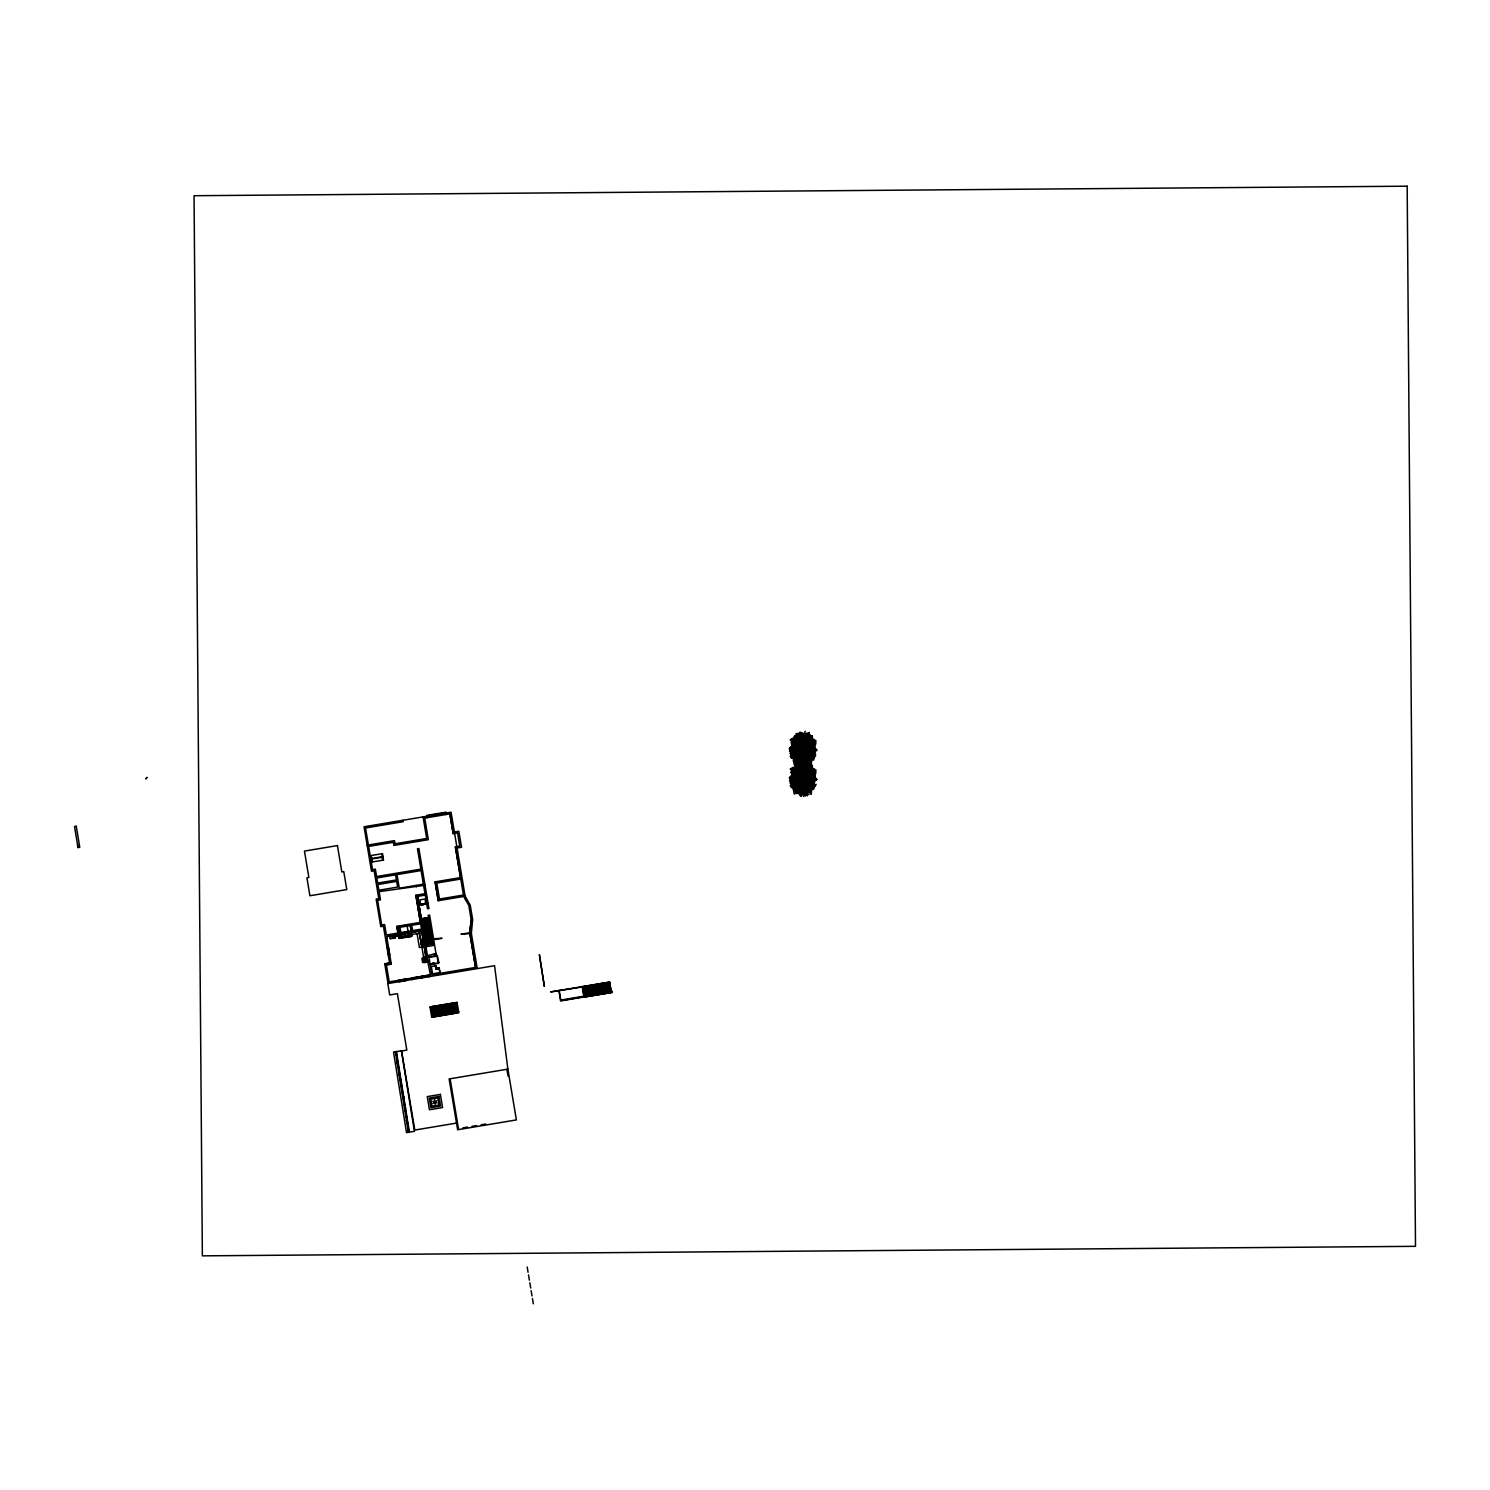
<?xml version="1.0" encoding="UTF-8"?>
<svg xmlns="http://www.w3.org/2000/svg" width="1490" height="1490" viewBox="0 0 1490 1490"><rect width="100%" height="100%" fill="white"/><g stroke="black" fill="none" stroke-linecap="round" stroke-linejoin="round"><path stroke-width="1.5" d="M810.076 768.505L810.076 772.304L813.41 769.585L809.666 768.076L807.654 769.734M810.076 742.989L810.076 739.17M801.341 768.933L801.359 765.469M797.02 774.297L797.02 775.377L793.76 773.794L795.921 777.091L795.008 777.836L797.113 777.817L797.392 775.88M797.02 744.963L797.02 746.062L793.76 744.479L795.921 747.775L795.008 748.501L799.832 749.246L798.193 749.88L796.591 754.555L798.957 753.232M801.918 767.76L801.341 764.389L804.116 766.065L805.103 771.243L804.228 770.796M803.632 778.749L803.967 778.357C805.438 782.716 801.49 779.307 800.67 780.928L799.124 781.635L800.763 779.046M805.159 756.901L807.58 762.489L807.654 758.056L806.164 755.616M807.654 787.372L807.58 791.805L803.706 785.509M806.239 757.795L810.933 757.33L806.127 755.225L803.408 757.926L807.952 760.421L805.084 756.752L806.146 756.603M806.239 787.13L810.933 786.664L806.854 784.913L807.599 784.187M798.417 752.301L797.038 753.176L796.703 757.162L799.068 755.784L799.087 754.275L799.385 755.598L800.745 753.679L800.875 755.039M807.915 754.517L808.008 747.533M800.894 744.553L801.452 740.4M811.715 739.562L811.789 736.153L808.4 737.01M811.715 768.877L811.789 765.488L808.4 766.344L809.387 770.144M814.117 745.168L814.229 740.213M814.117 774.502L814.229 769.529M804.041 771.559L802.7 775.098M800.819 758.485L800.614 763.811L802.607 760.179M800.95 765.413L801.08 761.52M800.614 793.127L800.745 789.588M811.771 757.106L811.957 752.133M811.771 786.441L811.957 781.449M800.409 744.143L796.386 743.827L797.653 746.825L799.124 746.639M800.409 773.478L796.386 773.161L798.174 775.526M806.462 737.029L806.649 733.154L803.576 739.245M806.798 738.314L806.947 734.756L803.929 740.158M806.798 767.629L806.947 764.091L804.935 767.685M802.98 747.421C801.713 745.577 799.422 747.458 802.365 743.901L802.011 746.751L802.477 743.007M799.366 747.161C797.69 750.439 801.62 751.593 802.439 747.272L804.507 748.595L807.804 748.204L807.282 746.825L807.45 750.327M796.275 757.423L796.368 755.486L793.071 758.336L793.351 754.443L795.306 751.966L793.667 754.499M805.699 772.546L805.829 770.069M808.4 746.155L808.474 744.665L810.877 743.436L810.392 747.384L807.822 743.715L806.481 744.441M801.676 752.841L803.557 750.941L803.408 754.368L803.464 752.785L804.824 753.698M801.75 784.15L801.564 787.018L803.855 785.286M809.573 792.14L809.685 783.945M797.038 785.36L797.131 784.001M802.756 752.282L804.619 758.745L804.917 755.486M802.365 751.798L804.395 753.195L804.879 756.901L806.723 758.578L806.09 754.145M804.395 782.511L804.879 786.236L806.723 787.912L806.928 782.306M419.845 935.627L421.577 945.722L423.961 945.182M801.546 775.303L802.477 772.341M804.023 751.705L805.289 755.113L803.799 753.865M804.954 781.989L804.675 784.038L802.309 779.922M800.391 784.392L802.011 784.857C805.345 785.342 803.65 777.091 801.546 782.436L802.142 781.505M808.381 742.765L806.462 748.148L805.624 747.607M807.45 751.109L807.412 749.321L808.213 752.45L804.879 747.831L804.693 745.242L804.06 747.44L803.799 745.689L806.593 743.342L809.256 743.789L806.388 747.403L808.027 749.228L804.432 743.901C801.266 743.473 804.488 747.365 806.369 744.143L806.202 746.844C804.917 749.06 803.632 745.708 800.335 745.521L799.441 746.918M805.233 755.635L804.991 758.894L802.365 756.026L798.752 756.231M803.464 777.687L806.276 775.88L806.369 773.459L804.06 776.774L804.079 774.13L805.867 774.297L806.593 772.677L809.256 773.105L806.462 777.463L805.624 776.923M803.259 736.675L803.501 733.508L800.204 736.209M805.028 742.486L803.371 744.032L807.003 743.417L804.954 744.125L803.371 749.898M807.636 752.785L807.282 756.976L806.164 754.909L805.457 756.156M807.636 782.101L807.282 786.31L806.164 784.224L805.457 785.472M799.944 768.561L800.204 765.525M807.45 779.643L807.282 776.141L807.804 777.538L805.308 777.519L804.879 776.048L800.335 774.837L799.441 776.253L800.577 776.83M791.618 758.261L791.916 754.964M791.916 784.299L791.618 787.577L794.524 786.18M809.964 760.049L810.374 755.654M809.964 789.383L810.374 784.969M422.806 940.246L422.899 944.288L421.838 941.363M794.431 789.756L794.803 785.938M800.577 747.514L796.759 745.894L798.584 749.973L801.713 748.967M802.29 743.138L802.607 739.878C804.581 742.299 801.583 749.284 805.419 745.503L805.066 741.461L803.445 742.989L804.041 742.244M805.271 753.903L804.246 755.654L806.5 751.91L807.189 755.784L805.643 753.679L805.233 754.648L806.611 756.212M804.134 786.869L806.5 783.703L806.611 782.064L804.917 781.598L804.246 784.969L806.127 781.114L807.189 785.118L805.643 783.014L805.233 783.964L806.611 785.547L808.418 780.648L807.71 779.438L804.898 780.294M471.343 933.299L472.665 919.702L470.225 905.119L465.122 896.216M791.302 758.205L791.805 753.269M791.805 782.585L791.302 787.521L794.226 786.143M797.206 755.542L800.726 757.684L802.123 757.088L801.769 759.788L801.322 758.559L798.472 760.85L799.273 756.827M797.206 784.876L800.726 787.018L802.123 786.403L801.769 789.123L801.322 787.875L798.472 790.166L799.273 786.143M803.445 781.002L803.557 779.754M815.421 745.354L815.905 740.437L813 741.796M815.421 774.688L815.905 769.753L813 771.131M799.46 749.544L798.417 751.649L801.005 752.897M797.15 778.004L798.417 780.984L799.888 780.797L799.851 782.678L801.005 782.213M430.219 964.701L438.637 963.304L437.315 955.481L428.897 956.878L431.895 974.721L475.571 967.42L469.927 933.615L460.969 934.193L469.778 932.721L471.213 919.945L468.81 905.361L463.669 896.458L438.284 900.705L435.136 881.857L460.54 877.591L455.4 846.86L459.74 846.134L457.542 832.947L453.202 833.674L449.887 813.875L424.724 818.085L428.338 839.671L393.863 845.445L393.323 842.297L368.663 846.413L372.5 869.601L375.35 869.136L376.579 876.548L420.888 869.136L417.461 848.741L418.895 848.518L428.915 908.453L427.518 908.695L425.246 895.118L417.554 896.403L422.974 930.356L421.447 930.598L430.498 929.108M469.778 932.721L471.25 919.945M801.173 736.6L801.601 733.136L802.812 736.675M801.173 765.916L801.601 762.452L802.812 765.99M808.008 776.849L810.392 776.774L810.877 772.751M802.793 780.723L804.097 779.959M805.345 765.003L805.792 761.446M805.401 774.036L805.643 772.193L808.25 771.429L807.468 776.439M805.792 790.762L805.103 796.107L804.06 792.457M795.604 737.941L796.2 733.508L798.472 736.265M795.604 767.275L796.2 762.824L799.609 766.959M802.551 751.016L801.862 752.86M798.845 742.039L799.422 737.662M798.994 742.318L799.59 737.96M806.109 751.91L806.835 750.848M802.346 780.984L805.289 784.429L803.278 779.792L803.129 781.188L802.924 779.512L804.339 779.363M801.843 792.792L801.341 796.424L799.255 792.252M806.109 781.226L806.835 780.164M804.954 752.673L804.675 754.722L803.669 752.636L804.265 754.126L804.544 753.12L806.667 755.188L805.215 755.374L804.917 758.615L803.706 756.194M797.15 793.537L797.69 789.7M811.752 760.682L811.119 765.115L808.865 762.34M811.752 790.017L811.119 794.449L807.748 790.259M802.03 748.297L802.775 747.31L801.639 746.434L800.819 748.39L801.955 748.855L798.919 746.099L801.695 747.812M802.626 747.105L802.831 743.789L803.073 746.546M802.03 777.631L802.775 776.644L801.639 775.769L800.819 777.724L801.955 778.19L798.919 775.415L800.745 775.359L799.944 773.571L801.136 774.316L801.657 772.602L800.633 774.875M797.97 745.82L795.586 746.9L797.653 748.855L793.76 754.853M793.76 784.187L797.653 778.246L795.586 776.216L797.97 775.135M803.594 745.279L803.743 746.341L802.458 745.671L802.998 749.451L801.527 752.58L799.609 750.625L799.124 752.32L801.154 750.811L800.391 749.638M800.558 755.914L800.279 757.833L802.551 760.589M808.232 773.422L808.94 768.896M801.303 752.226L799.013 753.512L800.763 749.712M805.047 752.506L804.432 753.53M800.279 755.97L799.962 757.87L802.235 760.664M806.09 754.331L803.911 757.982M803.129 782.902L803.948 779.345M806.928 771.988L807.245 770.069L804.991 767.275M805.773 785.491L806.09 783.647M812.907 745.41L813.726 740.418M812.907 774.744L813.726 769.734M801.415 785.379L800.968 788.024L805.121 790.873L804.06 785.491M802.272 736.824L802.868 733.304L803.762 737.01M805.047 761.148L804.321 765.469L803.352 762.135M805.419 788.322L804.321 794.803L803.352 791.451M804.153 777.594L804.116 779.4M800.856 743.92L800.745 747.906L799.832 746.062L795.846 745.317L796.908 748.427L800.987 749.116L799.888 749.507M801.601 782.194L802.942 780.257M802.756 783.61L802.03 781.263L800.95 781.989M807.505 740.046L808.474 734.756L804.786 738.574L803.967 737.14M800.614 779.102L799.366 778.711M802.197 758.969L801.341 763.457L804.283 761.036M802.197 788.284L801.341 792.773L804.525 789.197L806.295 791.562L809.387 791.712L807.804 788.899M793.63 756.119L796.014 752.618L797.709 752.375L794.058 752.934L795.753 747.347M797.709 781.691L794.058 782.25L795.753 776.681M808.288 738.221L809.405 732.428L806.071 733.993L805.14 737.68M808.288 767.555L809.405 761.744L806.071 763.327M801.899 783.349L803.781 778.32L802.011 779.046L803.725 779.214L802.551 780.35M807.71 785.472L807.952 784.261L809.331 785.156L812.05 783.107M807.915 789.886L807.207 793.369L806.425 789.607M799.366 745L798.752 747.757L797.206 747.607L798.882 749.172L798.063 748.576M803.222 783.628L802.346 781.915L804.153 779.698L804.954 773.44L807.003 772.733L805.401 772.286C800.037 773.738 807.431 776.569 805.513 780.667L806.164 781.524L804.6 780.872L806.593 779.903M805.103 782.753L804.805 784.28L806.816 785.807M804.414 789.365L805.308 785.249M804.693 752.636L803.52 756.529L799.609 756.659L801.061 754.275M802.29 772.453L802.048 770.498L805.96 770.349M805.121 783.405L803.594 783.218L803.52 785.845L799.609 785.975M421.651 940.153L422.713 944.288L422.192 941.01M804.581 740.344L805.345 737.029M800.558 744.777L801.303 741.648L802.16 744.311L800.204 742.784L800.447 745.317M801.303 770.963L800.242 775.266M790.706 754.089L791.823 749.321M791.823 778.655L790.706 783.405L793.76 782.66M813.596 777.445L814.341 774.279M800.894 744.721L801.639 741.554L802.626 746.509L805.811 745.671M813.987 747.98L814.769 744.777M813.987 777.296L814.769 774.092M812.553 746.397L813.466 742.653M813.466 771.969L811.603 777.408M801.49 737.308L802.346 733.862L802.98 737.68M421.614 944.921L420.068 936.484L420.441 937.806M810.057 743.212L810.616 741.145M810.057 772.528L810.616 770.46M799.106 752.543L797.057 748.315L793.947 752.99L796.517 752.599L796.908 751.165L796.871 752.543L798.249 751.91M804.172 734.905L805.196 731.18M796.889 793.202L797.858 789.7M798.752 775.377L799.311 773.403L799.981 775.154M803.669 777.016L802.439 776.607L800.242 779.903L800.652 777.948M810.094 745.466L809.722 746.751L813.019 747.682M796.722 793.425L797.709 789.961L794.319 794.077L793.239 789.29L795.399 786.515L793.853 786.273M809.722 776.067L810.094 774.781M799.72 743.082L799.329 739.841L802.179 744.087L803.427 743.305M803.371 791.376L802.439 794.617L800.8 791.302M802.011 776.067L802.812 774.111L800.204 772.099L800.447 774.632M814.192 747.757L815.57 743.138M814.192 777.091L815.57 772.453M797.653 750.569L798.063 749.265M797.653 779.903L798.063 778.6M804.675 779.624L804.116 782.548L803.538 779.773L802.793 780.89M794.245 782.287L797.076 777.538L799.106 781.859M800.614 773.906L801.583 770.87L802.253 773.645M809.74 770.144L810.858 766.661L806.705 769.92M812.832 751.034L814.322 746.434M807.617 738.37L808.623 735.278L803.892 738.183M807.207 793.667L808.586 789.514M801.341 757.125L799.925 761.371L803.129 759.602M801.341 786.441L799.925 790.687L803.129 788.918M802.16 755.784L801.154 758.801L799.292 755.579M808.064 743.231L809.275 739.636L806.332 741.759L805.922 740.493M808.977 743.286L810.653 738.295L806.686 740.325M808.064 772.546L809.275 768.97L806.276 771.243L804.209 765.916M808.977 772.602L810.653 767.629L807.878 769.585M422.452 976.974L428.636 976.099L422.415 976.844M805.457 780.35L803.669 781.971L805.233 783.964M795.958 757.628L796.498 756.101M810.616 739.841L811.901 736.209M795.958 786.962L796.498 785.416M810.616 769.175L811.901 765.525M804.209 737.252L805.457 733.657M805.96 758.596L804.525 762.638L803.315 758.298M805.96 787.912L804.525 791.972L804.004 785.621L803.166 786.832M799.497 753.549L798.882 755.262L796.2 755.151L798.435 750.904L799.851 750.029L800.316 751.593M802.793 751.556L804.023 752.171M801.974 752.841L802.719 750.755M801.564 739.897L803.036 735.874L803.501 742.206L804.358 741.033M801.564 769.231L803.036 765.189L803.501 771.541L804.358 770.349L805.289 771.429M794.375 760.645L795.586 757.293M799.832 747.589L800.279 746.378L800.465 747.738M801.043 743.715L801.136 745L801.583 741.554L800.242 745.931M805.531 748.669L806.779 748.092L807.301 749.489M810.281 742.393L811.473 739.17M810.355 770.386L811.64 766.847M809.685 773.329L811.473 768.486M803.371 773.254L805.811 768.635L806.928 774.446L805.084 775.806M808.306 744.832L806.761 747.682L809.256 746.602M808.306 774.167L806.761 776.998L809.256 775.918M808.325 742.355L809.554 739.115M808.157 742.076L809.424 738.835M809.461 740.642L810.858 737.084M809.461 769.976L810.858 766.4M802.533 754.089L802.98 752.971M799.124 788.173L795.679 789.011L797.802 785.249L800.54 783.777L801.08 781.431L801.993 782.753L802.942 780.443L801.881 779.289L800.614 780.034L799.013 782.827L802.663 780.015M811.827 746.173L811.137 747.906L815.756 749.898L811.51 751.593M802.384 783.74L802.831 782.622M811.137 777.24L811.827 775.508M812.534 745.261L813.95 741.796L809.927 742.728M812.534 774.595L813.95 771.112L809.927 772.062M812.329 776.122L809.629 780.984M796.591 783.87L798.193 779.214L799.925 778.581M808.381 772.081L806.388 776.551M795.958 793.574L797.299 790.315M802.16 743.901L802.495 744.292M802.16 773.236L802.626 775.824L805.215 774.465L806.5 775.359L807.617 780.108M808.101 773.198L809.554 769.753M812.013 746.602L811.398 748.054L814.397 747.272L817.116 750.178L812.553 751.779L815.477 752.767L812.758 756.343M800.093 782.474L796.703 786.478L797.802 780.667L799.944 780.518M811.864 745.056L811.044 746.974L814.807 751.593L810.839 751.37M811.044 776.29L811.864 774.372M803.036 743.342L804.283 740.474M789.532 751.482L791.432 747.142M791.432 776.458L789.532 780.816L792.643 780.909M802.365 747.682L802.886 746.509M800.912 760.03L799.18 763.849L799.013 758.522M803.259 785.304L805.68 787.167L808.828 786.739L807.282 784.113L812.199 781.188L809.778 780.034M805.96 741.033L802.048 741.163L801.024 742.504L800.354 739.897L801.21 740.735L802.905 737.047L803.65 741.089M800.484 740.288L800.056 741.238L797.858 737.811L798.435 742.02L797.336 742.076M427.22 816.259L445.976 813.056M794.673 779.028L793.127 782.213L794.319 778.86L795.343 779.754M806.034 791.395L803.613 796.386L803.501 792.699M812.87 751.519L814.937 747.291L811.827 747.011M812.87 780.835L814.937 776.607M814.9 776.923L813.261 780.239L810.746 781.002M804.6 766.531L806.649 762.47M809.536 790.017L808.101 792.81L807.301 789.812M800.26 784.299L799.59 783.2M808.604 767.164L810.188 764.072L810.821 768.952M805.55 738.779L805.01 739.804L804.116 736.749L801.341 735.054L801.918 738.425M799.106 752.99L797.858 755.393L801.117 753.418M811.454 742.746L813.13 739.506M811.231 744.069L812.776 741.089L809.61 742.933M799.106 782.325L797.858 784.708L801.117 782.734M811.454 772.081L813.13 768.821M811.231 773.385L812.776 770.423L809.61 772.248M808.846 750.997L808.25 752.133L809.331 751.034L812.311 751.649L809.74 754.368M803.799 775.005L802.831 773.105L802.533 775.173L805.121 777.557M808.25 781.449L808.846 780.313M804.283 772.919L805.345 773.832M798.547 739.99L800.503 736.302L801.117 740.865M796.759 749.191L797.392 746.564M798.547 769.324L800.503 765.636M796.033 753.456L797.225 751.239M811.845 746.695L811.044 748.148L815.142 751.258L810.895 751.891M811.044 777.482L811.845 776.029M808.716 747.477L809.517 741.61M797.951 755.598L795.828 759.397L799.273 758.559M797.802 755.933L795.679 759.677L799.124 758.838L800.689 756.473M797.56 761.744L799.199 758.857M804.619 788.061L802.589 783.628M798.733 748.353L796.498 748.669L798.286 750.606L796.629 747.961L798.901 747.85M804.712 746.155L806.109 745.689M806.034 744.609L806.947 743.044L805.811 739.301L804.73 743.249L803.985 742.262M802.644 752.357L800.633 753.437M807.394 746.434L807.096 748.464L809.163 750.401L806.891 750.532M798.733 777.687L796.498 777.985L798.286 779.922L796.629 777.296L798.901 777.165M804.712 775.471L806.574 774.502L807.394 775.75L806.444 778.972M807.505 777.054L809.163 779.736M812.516 746.527L811.603 748.073L815.905 750.997L811.491 751.779M804.209 793.127L806.369 789.551M803.315 780.667L803.427 778.972L803.352 780.052L801.825 778.674M802.905 751.332L804.116 754.909L799.385 758.336L800.484 753.437L802.942 751.109L802.16 748.371L803.781 748.315M796.629 783.442L794.729 786.515L797.988 785.416L798.137 786.776L799.366 785.081M790.072 751.593L791.749 748.949M790.072 780.928L791.749 778.264M802.328 772.9L801.452 769.715M804.097 786.608L809.461 782.958M793.667 783.814L795.306 781.282L792.475 778.6M800.186 747.384L799.311 744.087L798.528 748.501L797.541 746.267L799.46 746.267L799.609 747.44L799.683 746.36C801.788 748.818 800.652 743.752 802.719 746.695L803.557 742.709L801.396 740.716M806.444 749.656L807.692 747.719M805.438 783.796L807.133 785.863L807.077 782.604L808.027 783.647M421.745 944.772L421.391 943.449M791.674 751.128L793.723 748.11M791.413 751.146L793.425 748.166M796.014 781.933L793.63 785.454L797.113 784.988M802.998 751.444L801.546 753.195L802.477 753.344M801.695 794.729L803.706 791.767M809.945 772.956L812.031 769.957L808.493 769.399M798.566 749.116L799.869 747.254M801.117 778.059L800.149 777.799L800.54 779.643M399.059 936.539L399.786 935.515L399.972 936.614M399.897 938.346L399.786 935.515M410.029 934.919L409.787 933.392M424.073 959.262L423.29 960.361L424.371 961.125M797.001 762.563L799.329 759.304M797.001 791.898L799.329 788.62M797.97 759.36L796.144 761.911L795.604 758.056M797.97 788.676L796.144 791.227L795.604 787.372M396.415 1051.586L395.595 1052.741L396.582 1052.573L395.427 1051.754L396.415 1051.586L409.322 1131.655L408.335 1131.804L395.427 1051.754M397.42 1064.028L398.24 1062.891L397.253 1063.041L398.277 1063.785M400.065 1074.178L399.227 1075.333L400.214 1075.165L399.19 1074.439M401.872 1085.484L401.052 1086.62L402.039 1086.471L400.959 1085.39M803.147 749.898L803.129 751.873M803.632 775.377L803.147 773.72L802.998 778.767M804.842 759.285L806.444 757.088M805.084 791.916L804.749 788.471L806.444 786.422L805.084 786.068L806.146 785.919M805.997 755.374L804.656 757.144L803.333 753.661L801.136 753.791M803.11 748.483C806.183 749.917 803.036 743.622 804.041 748.073M806.164 748.185L805.271 749.396L803.445 747.868M804.023 754.275L805.401 752.431M805.271 778.73L806.164 777.519M795.25 754.052L796.647 752.171L795.511 751.835M792.904 750.234L794.952 747.533M813.782 744.702L810.951 742.001L806.947 746.956L811.342 746.211L809.796 749.693L808.25 749.805L808.53 750.997L806.518 750.066M813.782 774.036L810.951 771.317L808.884 774.558M797.113 749.917L795.492 748.837L796.498 748.315L794.822 744.609M797.113 779.233L795.492 778.171L796.498 777.65L794.822 773.925L797.802 776.197M801.21 786.906L803.036 784.522M795.399 757.199L793.239 759.975L794.319 764.743L796.573 762.023M802.011 743.007L802.756 742.076M812.739 753.065L815.514 749.582M800.391 778.972L800.521 780.667L802.719 780.257M801.993 781.039L802.961 779.847M801.657 772.267L800.354 769.212L801.21 770.069L802.905 766.363L803.65 770.423M798.417 751.668L797.15 748.669L799.422 749.06L798.174 747.514M811.789 745.149L814.006 742.504M811.789 774.483L814.006 771.82L810.374 772.733M803.762 791.413L806.239 788.452M814.62 752.822L811.212 747.291L812.18 746.136M810.914 743.119L813.186 740.493M810.914 772.435L813.186 769.808M802.775 749.302L800.614 750.699M802.775 778.637L802.402 781.039M806.928 752.99L807.357 754.741L805.68 751.817L805.14 753.214M801.639 780.276L802.57 780.034M792.177 755.337L795.306 751.798L792.028 755.244L795.213 755.113M791.507 755.989L794.878 752.301M791.507 785.304L794.878 781.617M791.991 747.198L794.394 744.646M794.114 744.628L791.73 747.142L795.735 748.241M810.951 754.406L813.317 751.891M792.233 745.726L789.234 748.893L793.593 749.135M789.234 778.227L792.233 775.042M805.233 742.895L805.177 741.759L803.725 742.113M793.853 752.636L790.184 756.399L793.574 757.702M805.084 751.649L806.462 752.003L804.507 748.595L803.985 751.854L802.998 749.451M793.853 781.971L790.184 785.733L793.574 787.018M800.298 778.525L801.657 777.575M805.14 778.208L806.239 777.091L807.878 777.78L805.792 778.283L808.213 781.766L808.008 779.698L804.991 777.11M801.732 775.62L802.831 774.148M813.056 787.372L816.166 784.317M799.013 787.837L796.405 788.21M803.445 772.304L805.066 770.796L805.419 774.819L804.209 776.216M793.574 740.418L796.759 737.494M793.574 769.753L796.759 766.829M807.524 752.152L807.71 750.103L804.898 750.979M812.311 751.649L808.027 754.629M795.939 744.628L793.611 746.732L796.908 747.31M799.869 776.588L796.759 775.21L797.374 778.525L801.21 778.972L799.888 778.823L797.951 781.859L799.962 781.878L798.472 780.89L799.925 780.22L796.48 780.108L798.1 776.774M791.451 776.942L793.928 774.707M801.08 780.481L798.249 784.131L800.894 784.541M794.189 743.659L791.656 745.875L795.548 747.458M802.644 781.673L807.003 780.704L806.556 779.773L809.573 781.486M793.798 758.354L796.927 755.691M810.877 742.616L814.546 739.599L810.43 739.524M804.805 753.456L806.816 756.473M796.517 784.857L793.071 787.67L793.351 783.759L795.306 781.282M804.116 753.214L800.894 755.3L801.62 753.568L800.391 755.076L802.514 755.821L800.316 757.199M807.45 752.189L810.821 749.936M807.45 781.505L810.821 779.27M803.222 754.312L802.346 752.599M791.078 752.711L795.548 747.328L797.094 747.44M792.829 788.098L795.288 786.124M808.101 739.524L810.858 737.345L808.362 742.877M801.043 750.941L798.249 754.815L800.894 755.207L802.179 753.158M797.616 749.396L798.398 748.408L800.875 751.686M809.293 742.299L811.92 740.325M809.293 771.615L811.92 769.641L806.369 769.455M433.031 1103.475L436.719 1100.7M792.289 746.751L794.878 744.832M793.295 746.602L790.668 748.539L794.245 749.042M790.668 777.873L793.295 775.918M802.886 742.97L802.998 739.822L801.043 742.132L802.663 746.564M806.984 751.854L807.133 756.548L804.619 752.525M806.984 781.17L807.785 782.567M793.146 745.484L789.756 747.943L794.002 749.153M789.756 777.277L793.146 774.819M801.378 747.347L802.831 744.814M806.947 740.176L809.796 738.165M803.725 749.898L802.57 750.699L801.21 748.539M806.947 769.511L809.796 767.48M806.779 739.897L809.666 737.885M806.779 769.212L809.666 767.201M798.51 772.584L799.46 771.932L798.286 772.211L796.74 769.604L799.869 769.157L800.838 770.684M805.978 743.659L808.25 742.095L807.468 747.105M794.021 747.105L795.232 746.267L793.593 742.132M794.021 776.42L795.232 775.582L792.717 770.46L796.74 772.341M812.18 758.485L815.626 756.119L813.056 753.921M812.18 787.8L815.626 785.454M806.518 749.377L807.878 748.464L805.513 748.278M800.149 738.127L803.632 735.799M812.143 757.013L815.701 754.648M794.617 779.289L790.873 781.747L794.356 782.12M792.68 781.114L789.942 782.902L795.66 783.144M809.834 747.011L813.074 744.907M802.868 740.176L805.699 738.37M809.424 768.151L806.537 769.957L809.908 770.274M802.123 783.703L803.389 782.921L801.937 783.237M793.351 746.863L794.729 746.006L791.954 740.921M793.351 776.197L794.729 775.34L791.954 770.237M798.528 787.931L799.646 787.223M805.475 766.531L808.623 764.593M810.97 748.632L807.226 751.277L806.556 750.457L809.573 752.171M810.97 777.948L807.226 780.592L806.556 779.773M793.909 744.609L796.219 743.249M800.167 757.479L802.309 756.212M793.909 773.943L797.392 772.043L796.033 765.636L798.1 768.058M792.643 742.001L795.455 740.344L797.876 741.424L797.597 740.251M792.643 771.317L795.455 769.678L797.876 770.74L797.597 769.585M795.399 786.217L798.472 784.411M800.987 749.116L799.907 750.289L798.64 749.042M802.793 742.486L809.107 739.245M797.821 758.019L800.894 756.268M801.21 773.291L798.584 775.322M802.738 746.509L805.215 745.13L806.5 746.024L807.617 750.774M801.546 787.074L804.6 785.36M806.481 773.776L807.822 773.031L810.392 776.774M802.346 753.81L804.19 752.785M790.184 739.785L793.779 737.811L796.237 740.158L796.237 738.202M794.245 752.971L797.001 751.444M790.184 769.101L793.779 767.126M811.175 788.825L814.788 786.85M805.252 751.891L803.427 749.638L803.352 750.718C802.551 748.166 798.714 747.906 801.49 749.079M805.252 781.207L805.699 780.127L806.5 781.226L805.084 780.965M807.99 779.475L807.692 776.29M799.013 755.709L801.396 754.424M801.396 783.74L798.23 784.653M809.964 755.933L812.683 754.462M809.964 785.249L812.683 783.777M808.008 772.714L810.709 771.354M801.583 746.192L803.296 745.317M796.703 759.136L799.962 757.553M809.331 772.882L812.795 771.224M791.227 747.924L794.077 746.583M791.227 777.24L794.077 775.918M799.385 748.613L796.778 749.34M809.2 748.185L812.329 746.788L809.629 751.668M811.398 757.274L815.235 755.672L812.013 753.083M811.398 786.59L815.235 784.988L812.013 782.418M800.428 756.454L801.415 756.063L802.179 760.124L805.121 761.558M421.465 904.709L423.793 904.43A7.282 4.34 -9.5 0 0 425.563 903.927L425.172 898.992L419.808 899.886L420.608 904.654A7.487 4.451 -9.5 0 0 421.968 904.672L425.451 903.983L424.333 903.648M802.421 780.723L805.494 780.145L804.507 777.91L803.985 781.17L803.371 778.823M811.51 780.909L815.756 779.214L812.683 777.892M794.915 779.531L790.892 781.095L794.263 782.231M802.216 780.388L800.745 780.145M801.415 782.79L802.477 782.66M809.759 745.279L813.261 743.92L810.113 741.946L807.748 742.635L807.505 741.238M809.759 774.595L813.261 773.236L810.113 771.261L807.748 771.95L807.505 770.572L806.146 772.118M809.014 751.202L811.193 750.364L808.809 749.153M809.014 780.536L811.193 779.68L808.809 778.469M800.633 782.753L802.309 782.12M813.335 779.121L809.889 779.754L810.318 780.723M810.933 751.817L815.049 750.308L810.597 748.092M810.933 781.151L815.049 779.624L812.087 778.153M793.5 748.501L790.575 749.563L794.114 750.867L789.942 753.586L795.66 753.81M793.5 777.817L790.575 778.898L794.114 780.201M809.796 750.14L806.425 751.053M798.286 750.643L799.702 750.122M798.286 779.959L799.702 779.438M795.455 743.324L798.491 742.225M795.455 772.639L798.491 771.559M812.553 781.114L817.116 779.494L814.397 776.588M800.056 751.426L801.303 749.749L802.29 750.736L801.825 749.358M800.056 780.741L801.303 779.065L802.29 780.052M806.686 769.641L808.474 764.091L804.786 767.89L803.967 766.475M799.739 751.947L801.583 751.332L802.514 755.821M804.749 751.202L806.593 750.587M794.729 757.181L797.988 756.101L798.137 757.46M801.583 780.667L799.739 781.282L802.179 782.976M806.984 776.085L808.381 775.62L808.269 776.979L808.753 775.601L811.342 775.526L808.53 780.313L806.518 779.382M437.538 961.125C437.688 959.43 438.433 963.974 437.762 962.428L438.433 960.827M807.617 742.355L810.784 741.331M797.243 786.59L798.454 786.217M810.746 751.686L813.261 750.904L814.9 747.607L810.839 748.092M791.954 739.17L795.772 738.034M791.954 768.505L795.772 767.35M796.442 741.275L799.236 740.474L801.136 741.685M799.757 750.55L800.968 750.178M424.501 904.188L424.669 904.132A10.933 10.933 0 0 0 425.954 903.666M810.504 750.625L814.062 749.638L811.082 747.328M810.504 779.941L814.062 778.972L811.082 776.663M796.778 778.655L798.994 778.078M799.59 778.376L800.968 778.618M421.745 945.629L419.137 930.896M805.308 779.028L806.071 779.624C805.066 775.787 807.897 778.395 807.45 780.443M799.46 742.616L798.286 742.895L796.74 740.269L799.869 739.841L800.838 741.368M801.862 752.059L804.172 751.09L803.967 749.042M795.828 788.713L799.273 787.893M802.812 742.188L805.14 741.648M809.089 742.691L812.516 741.927M809.089 772.025L812.516 771.243M803.24 748.65L805.121 748.241L802.477 745.968M796.629 786.012L799.962 785.286M795.604 783.926L792.177 784.671L795.306 781.114L792.028 784.578L795.213 784.448M807.543 742.616L810.877 741.927M807.543 771.95L810.877 771.261M802.886 775.843C807.375 772.938 804.935 777.203 803.11 777.799M795.213 749.34L796.74 749.023M799.013 772.546L799.329 769.175L802.179 773.422L803.427 772.621L806.965 775.508L808.027 778.544L806.518 776.663L804.917 777.054M802.551 752.413L805.066 750.867L806.164 752.208L804.6 751.556M795.381 742.411L798.417 741.834M795.381 771.745L798.417 771.168M811.491 781.095L815.905 780.332L813.037 778.376M803.482 736.954L807.003 736.339M810.467 747.589L814.415 746.937L811.51 744.441M382.893 860.196L382.371 855.074M388.052 983.53L384.755 963.844L389.281 963.08M430.126 964.179L436.179 963.155M432.64 963.155C434.875 963.974 430.349 964.235 433.385 963.639M77.592 845.016L78.188 847.531M426.885 815.961L446.162 812.739M367.136 845.202L394.515 840.621L395.055 843.787L426.68 838.479L423.067 816.893M454.376 831.997L458.846 831.252L461.528 847.288L457.058 848.034M371.401 856.899L372.016 860.605M371.68 858.557L382.688 856.62M371.755 858.985L382.781 857.178M423.402 884.203L399.283 888.226L397.01 874.593L421.111 870.551L424.985 893.702M425.004 885.228L379.112 891.653L380.471 899.848L377.566 900.332L381.701 925.011L384.606 924.526L386.357 935.012L411.221 930.84L410.346 925.532L397.215 927.73M415.878 895.211L420.404 922.385L415.878 895.211L426.419 893.46M420.553 904.281L425.917 903.387M421.279 918.734L428.561 917.523M421.316 918.92L428.58 917.71M421.353 919.2L428.636 917.989M421.596 920.596L428.859 919.386M421.633 920.783L428.897 919.572M421.67 921.062L428.934 919.851M419.528 933.187L398.37 936.875L396.88 926.314L421.689 922.161L417.554 896.403L427.462 955.667L435.974 953.507L433.72 939.668L442.027 938.272L433.571 938.775L429.604 915.083L428.189 915.326L433.236 945.498L425.972 946.727M421.912 922.44L429.176 921.23M421.931 922.627L429.213 921.416M421.987 922.906L429.25 921.695M422.21 924.303L429.474 923.092M422.247 924.489L429.511 923.279M422.285 924.769L429.567 923.539M422.527 926.147L429.791 924.936M422.564 926.333L429.828 925.122M422.601 926.612L429.865 925.402M422.843 928.009L430.107 926.799M422.862 928.196L430.126 926.966M422.918 928.475L430.182 927.246M400.046 933.224L409.024 931.716M423.141 929.853L430.405 928.643M423.179 930.039L430.442 928.829M389.803 936.316L395.055 935.441M398.389 934.9L410.7 932.517M419.305 931.548L421.614 931.175M386.879 937.676L387.772 936.39M398.203 935.776L396.005 936.148L395.819 935.05M405.112 934.621L404.274 933.634M408.763 934.007L411.519 933.541M423.458 931.716L430.722 930.486M410.123 936.633C408.539 933.355 412.115 932.554 411.11 936.484M423.495 931.902L430.759 930.673M423.533 932.181L430.796 930.952M390.156 938.514L395.427 937.638M421.949 933.019L417.107 933.895L419.379 947.472L424.203 946.671M398.873 937.62L411.836 935.459M423.756 933.56L431.038 932.349M423.793 933.746L431.057 932.535M423.849 934.025L431.113 932.814M424.073 935.422L431.336 934.193M424.147 935.888L431.429 934.658M424.408 937.452L431.69 936.242M424.464 937.732L431.728 936.521M424.724 939.315L431.988 938.085M386.748 946.038L388.164 945.815L389.691 954.848L388.257 955.071M424.78 939.594L432.044 938.365M425.004 940.972L432.305 939.948M421.931 941.848L421.279 940.227M425.078 941.438L432.342 940.227M425.339 943.021L432.622 941.792M425.395 943.3L432.659 942.071M425.619 944.679L432.92 943.654M425.712 945.144L432.975 943.934M421.54 930.58L425.656 955.202L427.351 954.941M384.755 963.844L389.598 963.043L383.433 926.184L380.769 926.631L376.169 899.103L378.814 898.656L374.158 870.793L371.494 871.24L364.063 826.764L451.06 812.218L465.793 900.165M422.545 958.163L426.941 957.437L427.667 961.814L422.601 962.447L421.931 958.498L425.879 957.846M391.311 964.216L386.431 965.148L389.225 981.873L430.461 974.963L421.558 930.691L386.692 936.577L391.33 964.328L391.069 962.801M425.674 959.337L426.736 960.286L425.674 959.337L424.054 960.622M424.278 961.702L423.03 961.013L424.836 959.597M437.725 962.447L438.693 962.41M430.536 966.693L435.937 965.65L436.421 968.556M436.458 967.923L438.693 968.016M436.235 968.426L439.196 968.09L440.072 973.361L439.047 968.127M435.881 968.928L439.252 968.37M439.271 968.537L435.899 969.096L435.341 965.725M439.792 972.579L432.528 973.827L431.336 966.563M406.509 978.967L398.407 980.327M413.81 978.278L419.212 977.515M412.432 978.651L420.31 977.347M399.115 981.798L406.323 980.476M457.113 1002.379L430.014 1006.905L431.746 1017.26L458.846 1012.734L457.002 1002.398M430.07 1007.24L457.058 1002.714M582.255 986.976L550.648 991.93L609.634 982.059L611.366 992.415L560.613 1000.908L558.88 990.552M582.571 986.92L609.578 982.413M431.56 1016.161L458.548 1011.654M431.616 1016.497L458.603 1011.971M582.199 986.659L583.968 997.145L612.334 992.415L612.167 991.371L560.482 1000.144M584.136 996.177L611.124 991.67M561.339 1000.554L583.242 996.791M583.801 996.661L608.404 992.545M507.885 1069.112L449.123 1078.946L457.635 1129.755L516.378 1119.921L507.885 1069.112L494.55 965.706L387.81 983.568L389.71 994.948L397.383 993.662L406.826 1050.096L401.574 1050.971L414.816 1130.053L456.517 1123.088M462.999 1127.837L467.543 1127.073M472.069 1126.31L476.614 1125.565M481.158 1124.801L485.703 1124.037M409.21 1131.562L408.185 1130.835L409.322 1131.655M434.54 953.73L435.974 953.507L436.328 955.649M810.895 781.226L815.142 780.574L812.423 778.506M428.971 957.251L435.08 956.505M805.68 757.851L808.828 757.423L807.282 754.797M806.425 780.369L809.796 779.456L812.031 782.846M796.722 771.15L798.1 770.963M800.223 750.681L798.435 750.904L799.813 751.649M800.018 751.109L798.547 751.295L797.28 748.241M796.666 763.644L800.577 763.159M800.223 780.015L798.435 780.22L796.2 784.466L798.882 784.578L799.795 783.293M800.018 780.425L798.547 780.611L797.28 777.575M796.666 792.978L800.577 792.494M809.293 786.273L810.672 786.124M800.745 777.352L799.832 775.396L795.846 774.632L796.908 777.761L799.907 777.761M398.258 934.472L399.003 938.495L411.985 936.335L411.259 932.218M796.163 741.294L797.69 741.163L796.684 735.11L800 738.891M796.163 770.609L797.69 770.498L796.684 764.445L800 768.207M800.279 750.234L801.266 750.178M801.266 779.494L798.64 778.376M797.802 751.351L799.944 751.202M811.212 757.33L809.685 757.442L810.635 763.495L808.455 760.962M800.968 779.512L798.528 780.108L799.348 781.654L802.142 781.747L802.514 785.156L799.385 787.651C800.54 782.976 802.123 782.474 800.465 778.842M811.212 786.664L809.685 786.757L810.635 792.829L807.357 789.011M421.931 904.542L422.21 904.579M806.779 751.221L806.779 749.712L808.995 749.47L807.319 748.073L804.991 748.129L804.675 750.308L806.127 751.277L805.699 750.345L808.958 750.178L806.909 748.8M806.779 780.536L806.779 779.046L808.995 778.804L805.513 777.612M791.972 786.534L795.772 786.292M803.129 774.465L800.8 776.718L799.46 775.601M797.336 771.392L798.435 771.336M796.684 747.514L798.957 747.403M796.684 776.849L798.957 776.737M801.825 751.351C802.384 754.406 798.864 749.396 801.005 749.731M801.546 782.511L802.235 778.991M808.064 739.729L806.854 739.785L808.548 733.769L804.917 737.904L804.06 736.284L804.116 740.12M808.064 769.064L806.854 769.101L808.548 763.085L804.917 767.22L804.06 765.599M804.619 757.87L803.538 757.907L804.693 758.317M809.405 756.007L811.137 755.952M809.405 785.342L811.137 785.286M798.119 753.195L795.548 753.269L798.417 749.712L800.204 749.973M798.119 782.511L795.548 782.585L799.851 778.86M794.04 736.526L797.97 736.433M805.96 754.927L805.68 756.399L801.546 757.74L803.855 755.952L803.65 754.108M804.917 747.738L806.388 747.403M809.293 751.295L812.311 751.295L808.474 755.113M792.68 756.287L796.182 756.287M809.293 780.611L812.311 780.611L808.474 784.448M791.916 780.76L795.418 780.76M796.48 750.792L799.925 750.867L798.472 751.575L799.962 752.469L797.951 752.543L799.087 750.234M810.43 768.84L814.546 768.933M805.196 775.024L806.854 775.117M806.295 762.228L809.387 762.377M803.017 780.406L803.911 779.587L804.842 780.741M800.875 781.002L798.361 777.929M797.057 775.098L799.311 775.266M799.348 752.32L802.048 752.525M806.425 740.66L809.908 740.94M796.573 756.361L793.09 756.045L795.902 753.102L797.616 753.251L796.442 752.655M796.573 785.677L793.09 785.36L795.902 782.436L797.616 782.567L793.947 782.325L795.213 778.655L796.74 778.357L796.386 777.203L798.454 777.892M804.991 772.36L806.202 772.472M790.873 752.413L794.356 752.785M809.331 783.982L808.25 783.852L808.4 788.136L806.425 785.118M801.21 784.653L802.421 784.802M796.945 740.586L796.033 736.321L799.832 736.898M793.611 776.048L796.908 776.625M808.25 753.921L811.305 754.462M808.25 783.237L811.305 783.796M797.821 742.56L800.95 743.175L801.564 744.963M797.821 771.894L800.95 772.49M800.037 748.353L797.057 745.764L799.311 745.931L799.329 750.271M810.337 783.107L814.49 784.019L811.901 781.058M796.629 745.317L793.053 744.423L795.083 748.036M808.642 742.225L806.332 741.592L807.822 738.258L808.642 742.001M808.642 771.559L806.332 770.907L807.822 767.592L808.642 771.317M800.875 751.947L799.013 751.426L801.396 755.709L802.924 753.698L801.695 754.033M806.146 747.514L808.083 748.054M804.861 780.22L808.958 779.494L806.909 778.115M796.666 771.559L798.64 772.137M806.556 749.097L805.271 747.831M806.556 778.413L805.271 777.147M800.428 742.206L800.447 743.342L799.59 741.722L796.424 741.796L797.802 744.59M800.428 771.541L800.447 772.658L799.59 771.038L796.424 771.131L797.802 773.906M805.177 793.425L808.995 794.617M798.1 741.648L797.336 735.688L802.365 739.115M790.892 751.779L794.263 752.916M800.111 779.773L798.733 777.892M807.804 740.791L811.082 741.983M807.804 770.107L811.082 771.317M804.302 752.99L805.177 754.517L803.762 757.404L802.886 754.722M793.686 751.202L797.038 752.45M809.722 772.975L813.074 774.223M804.302 782.325L805.177 783.833L803.762 786.72L802.886 784.057M807.319 746.583L809.573 747.458M809.666 738.761L813.41 740.269M810.784 756.883L813.708 758.056L811.119 754.555M810.784 786.199L813.708 787.39L811.119 783.87M791.656 775.191L795.548 776.774M432.808 1101.24L437.054 1103.047M809.405 777.11L809.517 770.926M806.537 748.371L807.617 748.874M806.537 777.687L807.617 778.19M797.634 742.486L794.226 740.847L795.753 744.851M797.634 771.801L794.226 770.181L795.753 774.167L797.951 775.471M795.418 741.834L791.004 739.673L791.823 744.069M795.418 771.15L791.004 769.008L791.823 773.385M810.839 747.626L813.093 748.725M803.613 733.918L799.962 732.074L800.279 735.986L799.944 732.763L803.389 735.427M804.228 741.48L805.103 741.927L804.209 736.582L807.748 742.206M803.706 793.947L807.338 795.809L807.058 791.898M790.519 748.874L794.282 750.96M803.427 761.781L806.239 763.439M803.427 791.115L806.239 792.755L805.624 789.402M803.613 780.518L802.439 779.773L803.743 781.598M807.952 754.946L809.331 755.821L812.05 753.791L809.778 752.208M806.928 785.081L803.408 787.26L807.952 789.737L806.444 786.422M792.568 769.566L795.288 771.373M372.276 861.63L371.14 855.744M803.985 739.096L801.229 737.178L801.303 740.456M801.229 766.493L803.985 768.412L804.097 770.367M810.802 745.894L814.043 748.129M791.637 752.729L794.878 754.964M791.637 782.045L794.878 784.299M411.128 934.751L410.868 933.206M801.471 735.65L798.1 733.154L798.957 736.675M801.471 764.966L798.1 762.47L798.957 765.99M795.548 769.231L798.081 771.224M790.966 772.584L794.189 775.135M795.306 769.38L797.839 771.373M806.239 750.029L805.513 751.351L807.003 751.388L806.556 750.457M811.51 773.776L814.415 776.253M812.143 745.857L815.291 748.576M812.143 775.173L815.291 777.892M792.233 742.858L795.083 745.372M803.427 752.729L804.972 754.145M802.439 785.863L804.991 788.21M810.672 745.428L813.652 748.222M807.636 753.027L809.331 754.648L808.25 754.536L808.4 758.801L806.425 755.803M811.231 746.248L814.006 748.911M811.286 757.889L813.615 760.124L812.106 754.573M811.231 775.564L814.006 778.246M811.286 787.223L813.615 789.439L812.106 783.908M794.356 749.451L795.343 750.439M811.752 753.269L814.62 756.25M811.752 782.604L814.62 785.565M792.475 749.265L795.176 752.096M798.845 734.756L801.173 737.215M810.746 755.244L814.117 758.764M792.755 749.228L795.455 752.077M810.746 784.56L814.117 788.098M792.755 778.562L795.455 781.393M809.796 753.102L812.087 755.542M809.796 782.418L812.087 784.857M801.75 747.403L800.447 746.248M807.263 782.231L807.412 782.716M810.746 750.979L813.223 753.716M810.746 780.294L813.223 783.051M808.232 749.768L809.647 753.977M811.901 751.742L814.49 754.704L809.983 752.86L810.281 754.406M796.033 736.321L798.1 738.742M797.858 767.126L800.111 769.79M802.738 779.605L803.799 780.406M808.344 755.02L806.611 752.953L809.163 753.865L807.804 749.898L808.139 751.388L806.779 751.966M803.036 779.754L804.004 780.909M806.909 759.174L810.001 762.917L809.293 756.957L810.672 756.79L810.448 752.506M806.909 788.508L810.001 792.233L809.536 788.266M812.311 777.836L814.807 780.928M804.991 737.96L807.245 740.754M799.962 787.204L802.235 789.998M802.868 737.271L804.656 739.543M802.868 766.586L804.656 768.859M794.263 743.231L796.629 746.267M405.653 979.843L399.525 980.867L405.634 979.116M797.69 792.214L800.372 795.828M810.839 754.741L813.41 758.298M810.839 784.075L813.41 787.614M793.034 745.521L795.325 748.874M793.034 774.837L795.325 778.208M802.216 752.413L803.818 754.797M802.216 781.729L803.818 784.131M809.871 784.187L812.106 787.595M812.348 778.451L814.62 782.138M791.507 748.092L793.686 751.63M806.854 752.45L807.412 753.4M803.911 740.232L805.773 743.454M793.053 773.738L795.083 777.352M803.482 770.46L797.336 765.022L797.839 768.989M797.355 786.385L799.143 789.607M805.326 788.862L807.021 791.954M799.59 734.365L801.247 737.401M796.386 768.654L797.932 771.503M806.202 768.468L807.748 771.522M795.194 736.824L796.759 739.934M801.21 777.855L802.142 779.736M800.8 761.986L802.439 765.301M802.607 769.212L803.799 771.652M792.717 741.145L795.232 746.267M803.222 770.069L798.919 764.482L799.068 767.927M804.116 750.085L804.302 748.744M799.404 738.165L800.931 741.461M803.501 755.765L804.749 758.41M809.722 755.691L811.789 760.161M809.722 785.007L811.789 789.476M809.443 754.666L811.193 758.485M809.443 784.001L811.193 787.819M803.278 779.922L803.874 781.244M796.144 770.144L797.504 773.161M812.907 752.171L814.415 755.579M794.002 757.665L795.269 760.571M793.369 785.528L795.269 789.886M812.572 750.904L814.229 754.871M812.572 780.22L814.229 784.206M792.084 747.645L793.76 751.63M812.721 750.587L814.397 754.648M812.721 779.922L814.397 783.964M805.718 750.345L806.351 753.009M813.279 749.712L814.49 752.655M805.084 784.261L805.68 785.714M805.848 782.474L805.811 780.425M797.28 734.142L798.547 737.457M800.167 777.873L800.707 779.438M802.402 736.246L803.892 740.549M801.099 751.444L801.49 752.599M800.074 761.707L801.266 765.245M420.31 937.992L419.975 936.037M795.288 756.473L796.312 760.161M795.288 785.789L796.312 789.476M805.811 751.109L806.127 753.865M796.256 769.659L797.318 773.459M793.146 741.014L794.263 745.224M800.279 753.065L800.912 755.393M810.411 780.35L810.784 781.84M794.859 735.594L796.182 740.754M794.859 764.929L796.629 771.801M813.484 750.308L814.285 753.456M813.093 778.041L814.285 782.79M797.821 757.609L798.584 760.682M797.821 786.943L798.584 789.998M803.594 734.663L804.432 738.053M803.594 763.979L804.432 767.387M811.361 736.116L812.087 739.301M811.361 765.432L812.46 770.218M805.792 788.527L806.518 791.972M808.25 761.483L808.995 765.301M804.097 735.166L804.805 738.928M812.758 749.88L813.633 754.741M812.758 779.214L813.633 784.057M791.339 742.579L792.214 747.421M791.339 771.894L792.214 776.756M806.779 781.282L808.139 780.723L807.804 779.233L809.163 783.181L806.816 783.107M804.246 734.849L804.842 738.314M611.98 991.39L612.167 992.433M609.522 982.078L611.254 992.433M608.367 982.264L610.155 992.619M607.156 982.469L608.889 992.824M607.045 982.487L608.795 992.843M605.964 982.674L607.697 993.029M606.43 993.234L604.698 982.879L606.318 993.253M605.219 993.439L603.487 983.083L605.163 993.457M602.239 983.307L603.971 993.644L602.128 983.307M601.029 983.493L602.761 993.849L600.973 983.512M601.513 994.072L599.781 983.717L601.401 994.091M597.304 984.126L599.036 994.482M594.845 984.536L596.577 994.892M593.635 984.741L595.367 995.096M592.387 984.946L594.119 995.301M591.12 985.151L592.908 995.506M589.817 985.374L591.642 995.711M588.718 985.56L590.394 995.916M587.339 985.784L589.183 996.121M586.24 985.97L587.935 996.344M584.993 986.175L586.725 996.531M583.782 986.38L585.514 996.736M582.888 986.529L584.639 996.885M582.534 986.604L584.266 996.959M559.197 990.496L560.799 1000.088M506.898 1069.28L508.034 1076.059M470.356 927.413L477.228 968.5M527.181 1267.022L528.056 1272.274M528.503 1274.9L529.378 1280.152M529.825 1282.797L530.701 1288.049M531.129 1290.675L532.023 1295.928M532.452 1298.554L533.327 1303.806M449.85 813.875L453.165 833.674M455.363 846.86L460.522 877.61M469.89 933.615L475.552 967.42M446.441 814.453L446.069 812.162L426.792 815.403L427.164 817.675M455.903 1002.565L457.579 1012.939M435.099 881.857L438.246 900.724M454.636 1002.789L456.368 1013.144M453.444 1002.994L455.121 1013.349M452.066 1003.217L453.91 1013.554M450.93 1003.403L452.699 1013.759M449.719 1003.608L451.34 1013.982M448.453 1003.813L450.241 1014.168M447.261 1004.018L448.881 1014.392M446.05 1004.223L447.782 1014.578M438.395 960.603L438.731 962.633M436.98 955.537L438.302 963.36M444.672 1004.446L446.516 1014.783M425.935 893.534L428.412 908.546M443.592 1004.632L445.268 1015.007M435.769 965.65L436.142 968.779M442.213 1004.856L444.057 1015.193M424.24 903.666L424.222 904.411A9.555 9.555 0 0 0 422.452 904.709L422.229 904.002M441.115 1005.042L442.791 1015.416M439.867 1005.266L441.487 1015.64M438.656 1005.452L440.332 1015.826M450.11 1078.779L458.454 1128.601M437.389 1005.676L439.122 1016.031M416.064 885.433L416.306 886.848M436.142 1005.88L437.93 1016.236M434.931 1006.085L436.551 1016.459M429.455 976.602L429.213 975.056L421.409 976.378L421.651 977.906M402.989 820.264L403.231 821.679L365.534 827.993L368.384 844.998M428.487 975.186L428.729 976.714M433.683 1006.29L435.471 1016.646M424.482 957.623L425.302 962.447M432.472 1006.495L434.205 1016.851L432.361 1006.514M431.206 1006.7L432.994 1017.055M417.964 931.325L412.711 932.2M422.136 976.248L422.378 977.775M420.962 976.546L411.464 977.98L411.799 979.545M420.18 976.527L420.441 978.111M410.253 925.532L411.147 930.859M411.147 932.442L411.519 934.677M408.893 934.994L409.247 936.782M408.148 931.865L407.049 925.29L399.823 926.501L400.922 933.075M407.962 935.143L408.316 936.949M407.087 935.292L407.329 937.098M406.099 935.459L406.453 937.247M404.926 933.522L405.522 937.415M412.302 977.887L412.562 979.433M402.43 936.074L402.673 937.88M401.499 936.223L401.797 938.029M400.568 936.39L400.866 938.197M398.631 927.488L399.525 932.796M396.973 926.296L398.109 933.038M396.917 934.863L397.104 935.962M382.241 853.882L382.483 859.842M395.018 935.217L395.465 937.843L390.194 938.737L389.765 936.111M394.72 935.236L394.906 936.335L393.639 935.422M393.081 935.515L393.267 936.614L391.982 935.701M387.456 945.927L388.965 954.96M387.214 946.169L388.667 954.811M421.521 945.293L421.186 943.226M397.83 1063.059L396.117 1052.536L397.756 1063.078M399.637 1074.365L397.942 1063.841L399.581 1074.365M403.418 1097.72L405.112 1108.243L403.343 1097.739M405.224 1109.026L406.938 1119.549L405.168 1109.026M408.744 1130.835L407.049 1120.331L408.632 1130.854M425.488 954.177L425.656 955.22M808.027 783.945L812.311 780.984L809.331 780.35L809.647 783.293M795.753 757.74L796.312 761.651M795.753 787.074L796.312 790.966M806.034 780.145L806.351 782.343M796.927 789.923L797.374 793.183M803.594 774.595L803.743 775.675M810.188 734.756L810.821 739.636M812.255 735.837L812.646 739.115M812.255 765.171L812.832 770.088M434.614 1099.713L435.099 1104.295M807.058 791.954L807.357 795.139M800.745 782.995L800.875 784.373M813.745 743.808L813.987 747.105M813.745 773.124L813.987 776.42M796.033 782.79L796.293 786.403M796.051 758.615L796.331 762.452M804.693 785.751L804.842 788.601M806.164 739.245L806.276 741.927M798.919 735.166L799.068 738.612M792.699 742.188L792.885 747.161M792.699 771.503L792.885 776.476M799.962 755.952L800 757.33M793.611 757.162L793.779 762.098M793.611 786.478L793.779 791.413M799.068 789.625L799.18 793.183M809.815 743.473L809.852 747.477M422.024 904.579A10.933 10.933 0 0 1 420.646 904.542M422.359 904.654A7.282 4.34 -9.5 0 1 420.571 904.672M803.557 772.025L802.663 775.88L801.043 771.447L802.998 769.138L803.557 772.025M403.697 1096.77L402.877 1097.925L403.697 1096.77M405.522 1108.076L404.703 1109.212L405.522 1108.076M407.347 1119.381L406.509 1120.517L407.347 1119.381M146.914 777.482L146.001 778.767L146.914 777.482M76.251 826.242L74.5 826.54L78.02 847.568L79.771 847.27L76.251 826.242M337.429 845.575L304.444 851.088L308.858 877.48L306.921 877.815L309.92 895.751L346.779 889.586L343.78 871.631L341.843 871.967L337.429 845.575M382.464 853.64L370.861 855.577L371.923 862.021L383.545 860.084L382.464 853.64M395.576 874.835L376.821 877.964L377.678 883.086L396.433 879.957L395.576 874.835M396.675 881.372L377.92 884.52L378.87 890.219L397.625 887.09L396.675 881.372M460.783 879.025L436.794 883.03L439.457 899.047L463.465 895.043L460.783 879.025M424.166 904.058L422.396 904.356A9.573 9.573 0 0 0 424.259 903.909M420.664 923.8L411.668 925.309L412.656 930.598L421.558 929.108L420.59 923.819M424.184 945.889L421.763 946.225L423.533 956.729L425.935 956.301L424.184 945.889M427.108 957.176L423.179 957.846L423.979 962.652L427.928 962L427.108 957.176M423.756 958.647L422.806 959.709L423.756 958.647M539.399 954.755L544.353 986.343L539.399 954.755M440.388 1094.405L427.239 1096.603L429.437 1109.752L442.586 1107.554L440.388 1094.405M438.917 1096.454L429.288 1098.074L430.908 1107.703L440.537 1106.083L438.917 1096.454M437.837 1097.981L430.815 1099.154L431.988 1106.176L439.01 1105.003L437.837 1097.981M401.425 1050.785L393.528 1052.07L406.509 1132.605L414.406 1131.32L401.425 1050.785M434.13 963.322L430.089 963.974L434.149 963.397M1407.175 186.194L194.054 195.712L202.361 1255.846L1415.5 1246.329L1407.175 186.194M600.302 994.258L598.57 983.903L600.246 994.277M597.844 994.687L596.112 984.331L597.788 994.687M401.462 1085.651L399.748 1075.128L401.406 1085.67M403.287 1096.957L401.574 1086.434L403.157 1096.975"/></g></svg>
